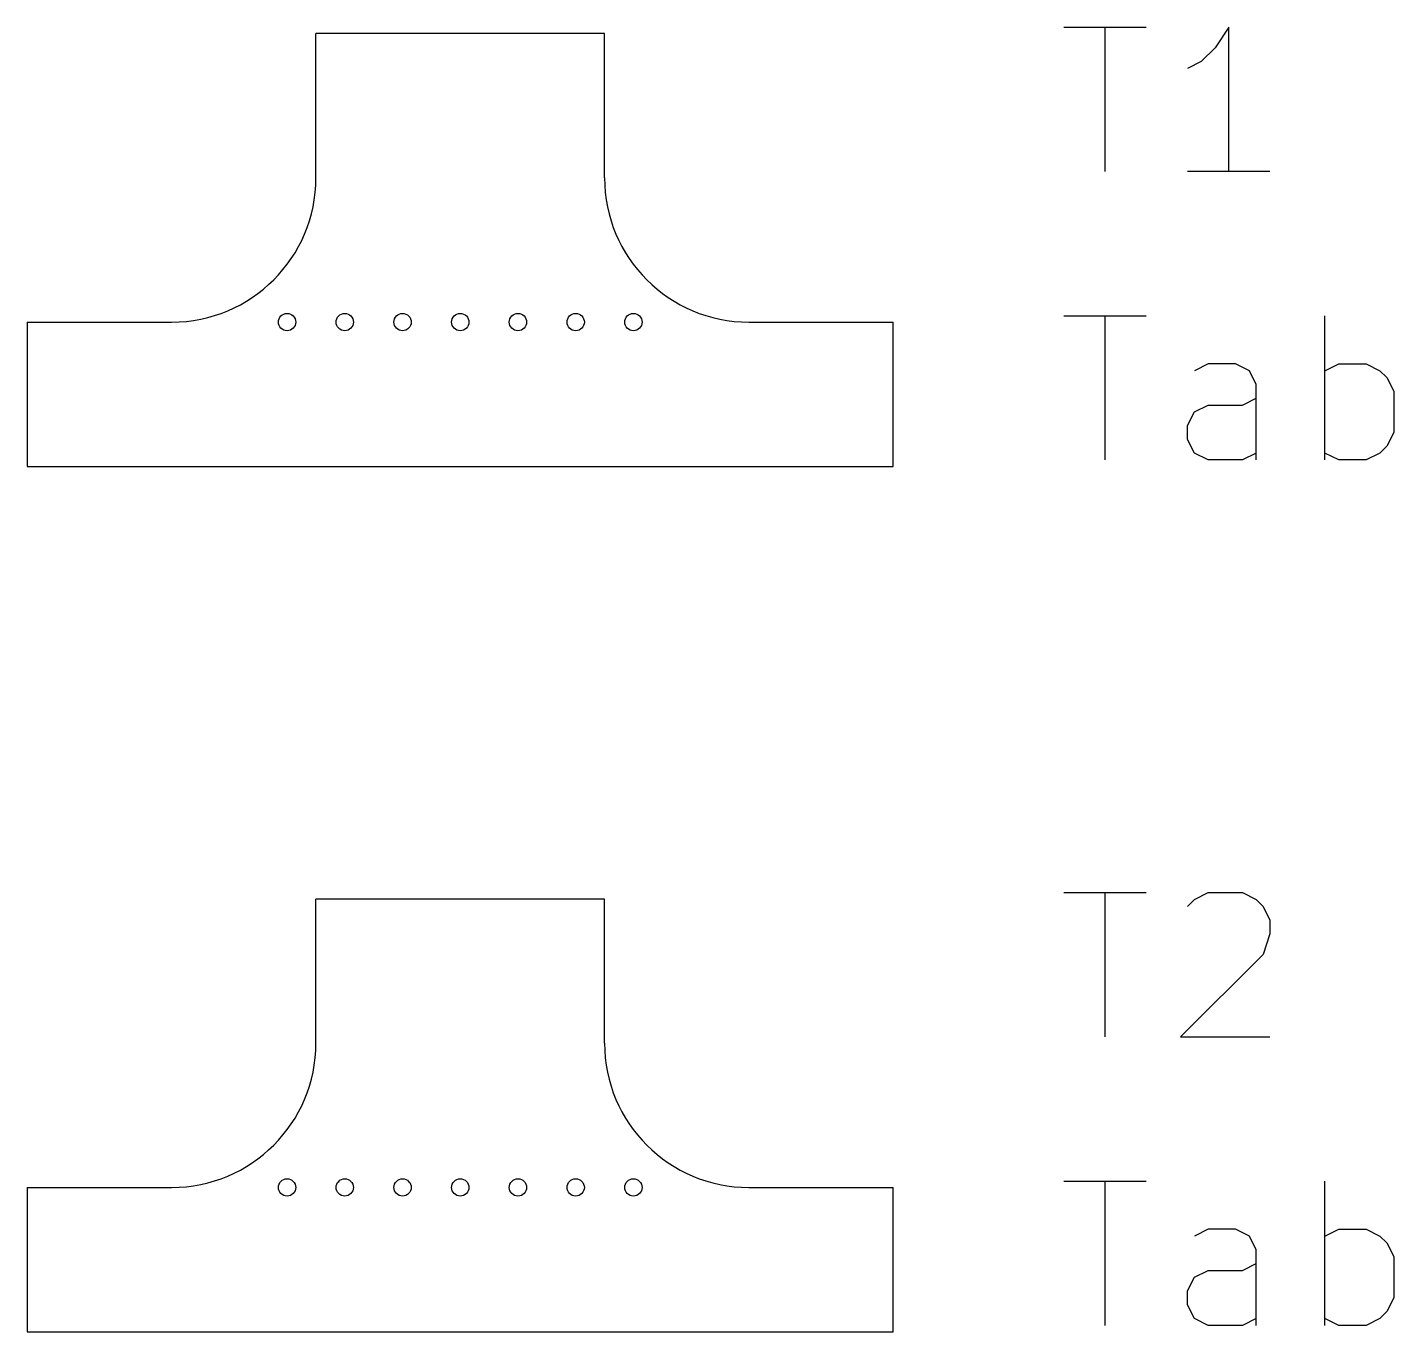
# Model space of a CAD drawing. Extents: x 0.4 to 16.1, y -11.3 to -0.4.
# Drawn here: x 11.05 to 11.5234, y -10.45 to -9.9978 of the extents above; entities that cross this region are included whole.
import ezdxf

# ---------------------------------------------------------------- set-up
doc = ezdxf.new("R2010")
doc.units = 0
doc.header["$MEASUREMENT"] = 0
doc.layers.add('CYAN2', color=4, linetype='CONTINUOUS')
doc.layers.add('RED2', color=1, linetype='CONTINUOUS')

msp = doc.modelspace()

# ---------------------------------------------------------------- linework, layer by layer
at = {"layer": 'CYAN2', "linetype": 'CONTINUOUS'}
for p, q in [((11.40914, -9.9978), (11.43771, -9.9978)), ((11.42343, -10.0478), (11.42343, -9.9978)), ((11.46628, -9.9978), (11.46152, -10.00494)), ((11.46628, -10.0478), (11.46628, -9.9978)), ((11.46152, -10.00494), (11.45676, -10.0097)), ((11.45676, -10.0097), (11.452, -10.01209)), ((11.48057, -10.0478), (11.452, -10.0478)), ((11.40914, -10.0978), (11.43771, -10.0978)), ((11.42343, -10.1478), (11.42343, -10.0978)), ((11.49961, -10.1478), (11.49961, -10.0978)), ((11.45914, -10.11447), (11.45437, -10.11685)), ((11.46866, -10.11447), (11.45914, -10.11447)), ((11.47342, -10.11685), (11.46866, -10.11447)), ((11.4758, -10.12161), (11.47342, -10.11685)), ((11.49961, -10.11685), (11.50437, -10.11447)), ((11.50437, -10.11447), (11.5139, -10.11447)), ((11.5139, -10.11447), (11.51866, -10.11685)), ((11.51866, -10.11685), (11.52104, -10.11923)), ((11.4758, -10.1478), (11.4758, -10.12161)), ((11.52104, -10.11923), (11.52342, -10.12399)), ((11.47104, -10.12875), (11.4758, -10.12637)), ((11.52342, -10.12399), (11.52342, -10.13828)), ((11.452, -10.13589), (11.45437, -10.13113)), ((11.45437, -10.13113), (11.45914, -10.12875)), ((11.45914, -10.12875), (11.47104, -10.12875)), ((11.452, -10.14066), (11.452, -10.13589)), ((11.45437, -10.14542), (11.452, -10.14066)), ((11.52342, -10.13828), (11.52104, -10.14304)), ((11.52104, -10.14304), (11.51866, -10.14542)), ((11.45914, -10.1478), (11.45437, -10.14542)), ((11.47104, -10.1478), (11.45914, -10.1478)), ((11.4758, -10.14542), (11.47104, -10.1478)), ((11.50437, -10.1478), (11.49961, -10.14542)), ((11.5139, -10.1478), (11.50437, -10.1478)), ((11.51866, -10.14542), (11.5139, -10.1478)), ((11.40914, -10.2978), (11.43771, -10.2978)), ((11.42343, -10.3478), (11.42343, -10.2978)), ((11.452, -10.30256), (11.45437, -10.30018)), ((11.45437, -10.30018), (11.45914, -10.2978)), ((11.45914, -10.2978), (11.47104, -10.2978)), ((11.47104, -10.2978), (11.4758, -10.30018)), ((11.4758, -10.30018), (11.47819, -10.30256)), ((11.47819, -10.30256), (11.48057, -10.30732)), ((11.48057, -10.30732), (11.48057, -10.31209)), ((11.48057, -10.31209), (11.47819, -10.31923)), ((11.47819, -10.31923), (11.44961, -10.3478)), ((11.44961, -10.3478), (11.48057, -10.3478)), ((11.40914, -10.3978), (11.43771, -10.3978)), ((11.42343, -10.4478), (11.42343, -10.3978)), ((11.49961, -10.4478), (11.49961, -10.3978)), ((11.45914, -10.41447), (11.45437, -10.41685)), ((11.46866, -10.41447), (11.45914, -10.41447)), ((11.47342, -10.41685), (11.46866, -10.41447)), ((11.49961, -10.41685), (11.50437, -10.41447)), ((11.50437, -10.41447), (11.5139, -10.41447)), ((11.5139, -10.41447), (11.51866, -10.41685)), ((11.4758, -10.42161), (11.47342, -10.41685)), ((11.51866, -10.41685), (11.52104, -10.41923)), ((11.52104, -10.41923), (11.52342, -10.42399)), ((11.4758, -10.4478), (11.4758, -10.42161)), ((11.52342, -10.42399), (11.52342, -10.43828)), ((11.45437, -10.43113), (11.45914, -10.42875)), ((11.45914, -10.42875), (11.47104, -10.42875)), ((11.47104, -10.42875), (11.4758, -10.42637)), ((11.452, -10.43589), (11.45437, -10.43113)), ((11.452, -10.44066), (11.452, -10.43589)), ((11.52342, -10.43828), (11.52104, -10.44304)), ((11.45437, -10.44542), (11.452, -10.44066)), ((11.52104, -10.44304), (11.51866, -10.44542)), ((11.45914, -10.4478), (11.45437, -10.44542)), ((11.47104, -10.4478), (11.45914, -10.4478)), ((11.4758, -10.44542), (11.47104, -10.4478)), ((11.50437, -10.4478), (11.49961, -10.44542)), ((11.5139, -10.4478), (11.50437, -10.4478)), ((11.51866, -10.44542), (11.5139, -10.4478))]:
    msp.add_line(p, q, dxfattribs=at)
at = {"layer": 'RED2', "linetype": 'CONTINUOUS'}
for p, q in [((11.15, -10.05), (11.15, -10)), ((11.25, -10), (11.15, -10)), ((11.25, -10.05), (11.25, -10)), ((11.05, -10.1), (11.1, -10.1)), ((11.05, -10.1), (11.05, -10.15)), ((11.3, -10.1), (11.35, -10.1)), ((11.35, -10.15), (11.35, -10.1)), ((11.05, -10.15), (11.35, -10.15)), ((11.15, -10.35), (11.15, -10.3)), ((11.25, -10.3), (11.15, -10.3)), ((11.25, -10.35), (11.25, -10.3)), ((11.05, -10.4), (11.1, -10.4)), ((11.05, -10.4), (11.05, -10.45)), ((11.3, -10.4), (11.35, -10.4)), ((11.35, -10.45), (11.35, -10.4)), ((11.05, -10.45), (11.35, -10.45))]:
    msp.add_line(p, q, dxfattribs=at)
at = {"layer": 'RED2'}
for centre in [(11.14, -10.1), (11.16, -10.1), (11.18, -10.1), (11.2, -10.1), (11.22, -10.1), (11.24, -10.1), (11.26, -10.1), (11.14, -10.4), (11.16, -10.4), (11.18, -10.4), (11.2, -10.4), (11.22, -10.4), (11.24, -10.4), (11.26, -10.4)]:
    msp.add_circle(centre, 0.003, dxfattribs=at)
for centre, start, end in [((11.1, -10.05), -90, 0), ((11.3, -10.05), 180, 270), ((11.1, -10.35), -90, 0), ((11.3, -10.35), 180, 270)]:
    msp.add_arc(centre, 0.05, start, end, dxfattribs=at)

doc.saveas('drawing.dxf')
